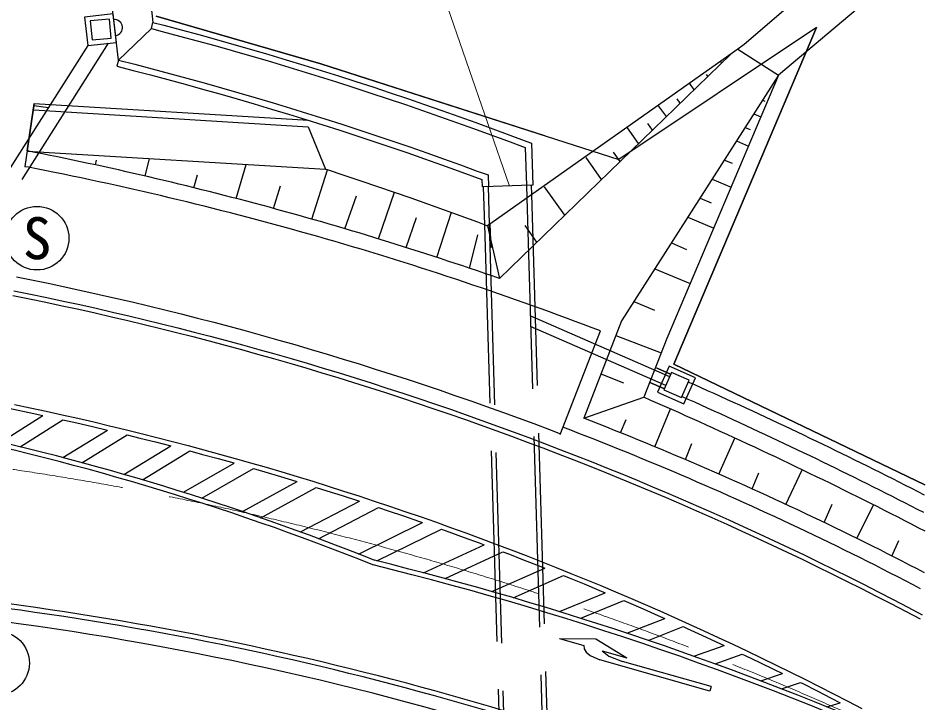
# Model space of a CAD drawing. Units: millimetres, scale not verified. Extents: x 40000 to 680000, y 20000 to 380000.
# Drawn here: x 167850 to 196193, y 287416 to 308954 of the extents above; entities that cross this region are included whole.
import ezdxf
from ezdxf.enums import TextEntityAlignment as Align

# ---------------------------------------------------------------- set-up
doc = ezdxf.new("R2010")
doc.units = ezdxf.units.MM
doc.header["$LTSCALE"] = 1000
doc.linetypes.add('CHAIN', pattern=[18.5, 12, -1.5, 3.5, -1.5])
doc.linetypes.add('DASHED', pattern=[7.5, 6, -1.5])
for name, color, linetype, lineweight in [('M-BGD', 7, 'Continuous', 25), ('M-BGD-EXST', 7, 'Continuous', 25), ('M-BMK', 2, 'CHAIN', 13), ('M-BMK-OTRS', 5, 'Continuous', 25), ('M-BMK-ROW', 30, 'Continuous', 25), ('M-STR-HTXT', 7, 'Continuous', 13), ('M-STR-STRC', 7, 'Continuous', 25)]:
    doc.layers.add(name, color=color, linetype=linetype, lineweight=lineweight)
doc.styles.add('ＭＳ ゴシック', font='')
doc.styles.get('ＭＳ ゴシック').set_extended_font_data('MS Gothic')

msp = doc.modelspace()

# ---------------------------------------------------------------- linework, layer by layer
at = {"layer": 'M-BGD'}
for p, q in [((171003, 307631), (167869, 335034)), ((169129, 334896), (172091, 308815)), ((195503, 310327), (191752, 307153)), ((172041, 308621), (172091, 308815)), ((172041, 308621), (171003, 307631)), ((190470, 307973), (182601, 302424)), ((190238, 307810), (182978, 300762)), ((171003, 307631), (170954, 307437)), ((189965, 307545), (189935, 307586)), ((191752, 307153), (186811, 299432)), ((191752, 307153), (188236, 298879)), ((189529, 307122), (189488, 307180)), ((189094, 306699), (188958, 306890)), ((188658, 306276), (188564, 306409)), ((168355, 306262), (168064, 304281)), ((168137, 304776), (168355, 306262)), ((168346, 306205), (168806, 306143)), ((168355, 306262), (176975, 305737)), ((188223, 305853), (187980, 306194)), ((191250, 306369), (191321, 306338)), ((168343, 306062), (176963, 305537)), ((190977, 305942), (191197, 305848)), ((176963, 305537), (177516, 304201)), ((187787, 305431), (187639, 305638)), ((187352, 305008), (187003, 305498)), ((190703, 305515), (190852, 305451)), ((183987, 305018), (184026, 303696)), ((190430, 305087), (190806, 304928)), ((168136, 304772), (177516, 304201)), ((183791, 304879), (183826, 303690)), ((186771, 304444), (186561, 304739)), ((170279, 304335), (170317, 304486)), ((171841, 303985), (171979, 304538)), ((186190, 303880), (185700, 304570)), ((190047, 304489), (190290, 304386)), ((174701, 303280), (175021, 304353)), ((177078, 302631), (177575, 304182)), ((173379, 303616), (173488, 304028)), ((182428, 303877), (182435, 303649)), ((182620, 304018), (182631, 303655)), ((189665, 303891), (190258, 303639)), ((175875, 302967), (176103, 303678)), ((182631, 303655), (182435, 303649)), ((183976, 303695), (182481, 303650)), ((182516, 302456), (182481, 303650)), ((182666, 302470), (182631, 303655)), ((184026, 303696), (183826, 303690)), ((183826, 303690), (183838, 303296)), ((183976, 303695), (183985, 303400)), ((185029, 302753), (184396, 303641)), ((178122, 302327), (178488, 303366)), ((179173, 302010), (179684, 303477)), ((189282, 303293), (189633, 303144)), ((181006, 301428), (181468, 302844)), ((180045, 301737), (180369, 302683)), ((182601, 302424), (182978, 300762)), ((182678, 302479), (182710, 301730)), ((184158, 301907), (183788, 302426)), ((184158, 301907), (183788, 302426)), ((188899, 302695), (189711, 302351)), ((182042, 301083), (182304, 302133)), ((188380, 301884), (188860, 301680)), ((187861, 301072), (188968, 300602)), ((187201, 300041), (187848, 299766)), ((186811, 299432), (185625, 296370)), ((186634, 298974), (188059, 298422)), ((188236, 298879), (187519, 297027)), ((186164, 297762), (186877, 297486)), ((185625, 296371), (187519, 297027)), ((187860, 295473), (188349, 296663)), ((186777, 295915), (186965, 296334)), ((189876, 294612), (190375, 295747)), ((188826, 295067), (189027, 295570)), ((190923, 294145), (191125, 294655)), ((191980, 293661), (192492, 294749)), ((193179, 293093), (193430, 293665)), ((194205, 292593), (194737, 293644)), ((195314, 292036), (195526, 292528))]:
    msp.add_line(p, q, dxfattribs=at)
at = {"layer": 'M-BGD', "linetype": 'DASHED'}
for p, q in [((159393, 291252), (170049, 308087)), ((159953, 291201), (170688, 308161)), ((190470, 307973), (191752, 307153)), ((190470, 307973), (191752, 307153)), ((183838, 303296), (184485, 281360)), ((183985, 303400), (184637, 281304)), ((183124, 281849), (182516, 302456)), ((183276, 281796), (182666, 302470)), ((188329, 297673), (183947, 299589)), ((188208, 297399), (183957, 299258)), ((184882, 295853), (186152, 299115))]:
    msp.add_line(p, q, dxfattribs=at)
at = {"layer": 'M-BGD'}
for points in [[(195728, 314129), (196151, 312991), (196139, 312980), (195082, 312005), (194019, 311005), (190671, 308125), (190470, 307973)], [(172091, 308815), (172427, 308727), (172980, 308580), (173533, 308431), (174084, 308278), (174634, 308123), (175184, 307965), (175732, 307805), (176280, 307641), (176827, 307475), (177372, 307307), (177917, 307135), (178460, 306961), (179003, 306785), (179545, 306605), (180085, 306423), (180625, 306238), (181163, 306051), (181700, 305861), (182236, 305668), (182772, 305473), (183306, 305275), (183838, 305075), (183982, 305020)], [(172041, 308621), (172376, 308534), (172929, 308387), (173480, 308238), (174030, 308086), (174580, 307931), (175128, 307773), (175676, 307613), (176222, 307450), (176768, 307284), (177313, 307116), (177856, 306945), (178399, 306771), (178941, 306595), (179481, 306416), (180021, 306234), (180559, 306049), (181097, 305862), (181633, 305673), (182168, 305480), (182703, 305285), (183236, 305088), (183791, 304879)], [(171003, 307631), (171520, 307500), (172067, 307357), (172613, 307212), (173159, 307064), (173703, 306914), (174247, 306760), (174789, 306605), (175331, 306446), (175872, 306285), (176412, 306121), (176950, 305954), (177488, 305785), (178025, 305613), (178561, 305439), (179096, 305261), (179630, 305082), (180162, 304899), (180694, 304714), (181225, 304526), (181754, 304336), (182282, 304143), (182620, 304018)], [(170954, 307437), (171470, 307306), (172016, 307164), (172561, 307019), (173106, 306871), (173649, 306721), (174192, 306568), (174733, 306412), (175274, 306254), (175814, 306093), (176353, 305930), (176891, 305763), (177428, 305594), (177964, 305423), (178498, 305249), (179032, 305072), (179565, 304892), (180097, 304710), (180628, 304525), (181157, 304338), (181686, 304148), (182428, 303877)], [(182978, 300762), (182747, 300842), (182517, 300922), (182285, 301001), (182054, 301079), (181823, 301157), (181591, 301235), (181359, 301312), (181127, 301388), (180895, 301464), (180663, 301540), (180430, 301615), (180198, 301689), (179965, 301763), (179732, 301836), (179499, 301909), (179266, 301981), (179032, 302053), (178798, 302124), (178565, 302195), (178331, 302265), (178097, 302335), (177862, 302404), (177628, 302472), (177393, 302540), (177158, 302608), (176924, 302675), (176689, 302741), (176453, 302807), (176218, 302872), (175983, 302937), (175747, 303002), (175511, 303065), (175275, 303129), (175039, 303191), (174803, 303254), (174567, 303315), (174330, 303376), (174094, 303437), (173857, 303497), (173620, 303556), (173383, 303615), (173146, 303674), (172908, 303732), (172671, 303789), (172433, 303846), (172196, 303902), (171958, 303958), (171720, 304013), (171482, 304068), (171244, 304122), (171006, 304176), (170767, 304229), (170529, 304281), (170290, 304333), (170051, 304384), (169812, 304435), (169573, 304486), (169334, 304536), (169095, 304585), (168856, 304634), (168616, 304682), (168377, 304729), (168137, 304776)], [(186152, 299115), (185887, 299216), (185621, 299316), (185355, 299416), (185089, 299515), (184823, 299614), (184556, 299711), (184290, 299808), (184022, 299904), (183755, 300000), (183487, 300095), (183220, 300189), (182952, 300282), (182683, 300375), (182415, 300467), (182146, 300558), (181877, 300649), (181607, 300739), (181338, 300828), (181068, 300917), (180798, 301004), (180528, 301091), (180258, 301178), (179987, 301263), (179716, 301348), (179445, 301433), (179173, 301516), (178902, 301599), (178630, 301681), (178358, 301762), (178086, 301843), (177813, 301923), (177541, 302002), (177268, 302081), (176995, 302158), (176722, 302235), (176448, 302312), (176175, 302387), (175901, 302462), (175627, 302536), (175353, 302610), (175078, 302683), (174803, 302755), (174529, 302826), (174254, 302896), (173978, 302966), (173703, 303035), (173428, 303104), (173152, 303171), (172876, 303238), (172600, 303305), (172324, 303370), (172047, 303435), (171771, 303499), (171494, 303562), (171217, 303625), (170940, 303687), (170663, 303748), (170385, 303808), (170108, 303868), (169830, 303927), (169552, 303985), (169274, 304042), (168996, 304099), (168894, 304119), (168792, 304140), (168690, 304160), (168587, 304180), (168485, 304200), (168383, 304220), (168281, 304240), (168179, 304259), (168077, 304279), (168064, 304281)], [(177516, 304201), (177564, 304186), (178093, 304013), (178620, 303839), (179147, 303661), (179673, 303481), (180197, 303299), (180721, 303114), (181243, 302926), (181765, 302736), (182285, 302543), (182601, 302424)], [(167806, 300815), (168326, 300710), (168846, 300603), (169365, 300493), (169883, 300380), (170400, 300265), (170917, 300147), (171433, 300026), (171949, 299904), (172463, 299778), (172977, 299650), (173490, 299519), (174002, 299386), (174513, 299251), (175024, 299113), (175534, 298972), (176042, 298829), (176550, 298683), (177058, 298535), (177564, 298384), (178069, 298231), (178573, 298075), (179077, 297917), (179579, 297756), (180081, 297593), (180581, 297428), (181081, 297260), (181580, 297089), (182077, 296916), (182574, 296741), (183069, 296563), (183564, 296383), (184057, 296200), (184550, 296015), (184899, 295882)], [(188363, 297750), (188356, 297753), (188349, 297756), (188342, 297759), (188335, 297762), (188327, 297765), (188320, 297768), (188313, 297771), (188306, 297774), (188299, 297778), (188292, 297781), (188285, 297784), (188278, 297787), (188271, 297790), (188264, 297793), (188257, 297796), (188250, 297799), (188243, 297802), (188236, 297805), (188229, 297809), (188222, 297812), (188214, 297815), (188207, 297818), (188200, 297821), (188193, 297824), (188186, 297827), (188179, 297830), (188172, 297833), (188165, 297836), (188158, 297839), (188151, 297843), (188144, 297846), (188137, 297849), (188130, 297852), (188123, 297855), (188116, 297858), (188108, 297861), (188101, 297864), (188094, 297867), (188087, 297870), (188080, 297873), (188073, 297877), (188066, 297880), (188059, 297883), (188052, 297886), (188045, 297889), (188038, 297892), (188031, 297895), (188024, 297898), (188017, 297901), (188009, 297904), (188002, 297907), (187995, 297910), (187988, 297914), (187981, 297917), (187974, 297920), (187967, 297923), (187960, 297926), (187953, 297929), (187946, 297932), (187939, 297935), (187932, 297938), (187925, 297941), (187918, 297944)], [(188161, 297292), (188154, 297295), (188147, 297298), (188140, 297302), (188133, 297305), (188126, 297308), (188119, 297311), (188112, 297314), (188105, 297317), (188098, 297320), (188091, 297323), (188084, 297326), (188076, 297329), (188069, 297332), (188062, 297335), (188055, 297339), (188048, 297342), (188041, 297345), (188034, 297348), (188027, 297351), (188020, 297354), (188013, 297357), (188006, 297360), (187999, 297363), (187992, 297366), (187985, 297369), (187978, 297372), (187971, 297375), (187964, 297378), (187957, 297382), (187950, 297385), (187943, 297388), (187936, 297391), (187929, 297394), (187922, 297397), (187915, 297400), (187908, 297403), (187901, 297406), (187894, 297409), (187887, 297412), (187880, 297415), (187873, 297418), (187866, 297421), (187859, 297425), (187852, 297428), (187845, 297431), (187838, 297434), (187831, 297437), (187824, 297440), (187816, 297443), (187809, 297446), (187802, 297449), (187795, 297452), (187788, 297455), (187781, 297458), (187774, 297461), (187767, 297464), (187760, 297467), (187753, 297471), (187746, 297474), (187739, 297477), (187732, 297480), (187725, 297483), (187718, 297486)], [(196331, 293955), (196133, 294056), (195935, 294157), (195737, 294258), (195539, 294359), (195340, 294459), (195142, 294560), (194943, 294659), (194744, 294759), (194545, 294858), (194346, 294957), (194146, 295055), (193947, 295153), (193747, 295251), (193547, 295349), (193347, 295446), (193147, 295543), (192947, 295640), (192746, 295736), (192546, 295832), (192345, 295928), (192144, 296023), (191943, 296119), (191742, 296213), (191540, 296308), (191339, 296402), (191137, 296496), (190936, 296589), (190734, 296683), (190532, 296776), (190329, 296868), (190127, 296961), (189925, 297053), (189722, 297144), (189519, 297236), (189316, 297327), (189113, 297418), (188910, 297508)], [(196314, 293401), (196116, 293503), (195919, 293604), (195721, 293705), (195523, 293806), (195325, 293907), (195127, 294007), (194929, 294107), (194730, 294206), (194532, 294306), (194333, 294405), (194134, 294503), (193935, 294602), (193736, 294700), (193537, 294798), (193337, 294895), (193137, 294992), (192938, 295089), (192738, 295185), (192538, 295282), (192337, 295378), (192137, 295473), (191936, 295568), (191736, 295663), (191535, 295758), (191334, 295852), (191133, 295946), (190931, 296040), (190730, 296134), (190529, 296227), (190327, 296320), (190125, 296412), (189923, 296504), (189721, 296596), (189519, 296688), (189316, 296779), (189114, 296870), (188911, 296960), (188708, 297051)], [(196353, 292818), (196141, 292928), (195928, 293037), (195716, 293146), (195504, 293255), (195291, 293363), (195078, 293471), (194865, 293579), (194652, 293686), (194438, 293793), (194225, 293900), (194011, 294006), (193797, 294112), (193583, 294218), (193369, 294323), (193154, 294428), (192940, 294532), (192725, 294637), (192510, 294740), (192295, 294844), (192079, 294947), (191864, 295049), (191648, 295152), (191432, 295254), (191216, 295355), (191000, 295457), (190784, 295558), (190567, 295658), (190350, 295758), (190134, 295858), (189917, 295957), (189699, 296057), (189482, 296155), (189265, 296254), (189047, 296352), (188829, 296449), (188611, 296547), (188393, 296643), (188174, 296740), (187956, 296836), (187737, 296932), (187519, 297027)], [(196333, 291511), (196102, 291631), (195869, 291752), (195637, 291871), (195404, 291990), (195171, 292109), (194938, 292227), (194704, 292344), (194470, 292461), (194236, 292577), (194002, 292693), (193767, 292808), (193532, 292923), (193296, 293036), (193061, 293150), (192825, 293263), (192589, 293375), (192352, 293486), (192115, 293597), (191878, 293708), (191641, 293818), (191404, 293927), (191166, 294035), (190928, 294143), (190689, 294251), (190451, 294358), (190212, 294464), (189973, 294570), (189733, 294675), (189494, 294779), (189254, 294883), (189014, 294987), (188773, 295089), (188532, 295192), (188292, 295293), (188050, 295394), (187809, 295494), (187567, 295594), (187325, 295693), (187083, 295792), (186841, 295890), (186598, 295987), (186355, 296084), (186112, 296180), (185869, 296276), (185625, 296371)], [(196211, 291010), (195974, 291134), (195736, 291258), (195497, 291381), (195259, 291503), (195020, 291625), (194780, 291746), (194541, 291867), (194301, 291987), (194061, 292106), (193820, 292225), (193579, 292343), (193338, 292461), (193097, 292578), (192855, 292694), (192613, 292810), (192371, 292925), (192128, 293039), (191885, 293153), (191642, 293266), (191398, 293379), (191155, 293491), (190911, 293602), (190666, 293713), (190422, 293823), (190177, 293933), (189932, 294041), (189686, 294150), (189440, 294257), (189194, 294364), (188948, 294471), (188702, 294576), (188455, 294681), (188208, 294786), (187960, 294890), (187713, 294993), (187465, 295095), (187217, 295197), (186969, 295299), (186720, 295399), (186471, 295499), (186222, 295599), (185972, 295698), (185723, 295796), (185473, 295893), (185223, 295990), (184972, 296086)]]:
    msp.add_lwpolyline(points, dxfattribs=at)
for points in [[(170837, 309082), (169943, 308981), (170045, 308086), (170939, 308188)], [(170719, 308921), (170121, 308864), (170178, 308267), (170775, 308323)], [(189134, 297644), (188313, 298007), (187950, 297186), (188771, 296823)], [(188937, 297568), (188389, 297810), (188148, 297262), (188695, 297021)]]:
    msp.add_lwpolyline(points, close=True, dxfattribs=at)
for centre, radius, start, end in [((170886, 308653), 250, 276.5245, 96.5245), ((154171, 190927), 99925, 65.19069, 86.04126)]:
    msp.add_arc(centre, radius, start, end, dxfattribs=at)
at = {"layer": 'M-BGD-EXST'}
for centre in [(168447, 302031), (167207, 288670)]:
    msp.add_circle(centre, 1000, dxfattribs=at)
at = {"layer": 'M-BMK'}
msp.add_arc((153011, 195844), 100000, 61.22283, 85.14377, dxfattribs=at)
at = {"layer": 'M-BMK-OTRS'}
for p, q in [((172186, 309016), (177369, 307518)), ((192938, 308655), (186729, 304506)), ((192938, 308655), (188456, 298073)), ((177369, 307518), (186729, 304506)), ((188456, 298073), (196350, 294275))]:
    msp.add_line(p, q, dxfattribs=at)
at = {"layer": 'M-BMK-ROW'}
for p, q in [((177369, 307518), (172186, 309016)), ((188456, 298073), (192938, 308655)), ((184404, 305254), (177369, 307518)), ((196350, 294275), (188456, 298073))]:
    msp.add_line(p, q, dxfattribs=at)
at = {"layer": 'M-STR-HTXT'}
msp.add_line((183294, 303670), (170109, 341908), dxfattribs=at)
at = {"layer": 'M-STR-STRC'}
for p, q in [((167309, 295615), (168631, 296459)), ((167917, 295470), (169253, 296322)), ((169254, 295131), (170663, 295996)), ((169855, 294972), (171279, 295846)), ((171171, 294605), (172647, 295501)), ((171757, 294434), (173252, 295341)), ((173047, 294041), (174642, 294959)), ((173628, 293856), (175245, 294787)), ((174899, 293436), (176619, 294380)), ((175475, 293239), (177218, 294195)), ((176723, 292793), (178585, 293760)), ((177293, 292582), (179181, 293562)), ((178553, 292099), (180561, 293091)), ((179130, 291882), (181154, 292881)), ((180593, 291509), (182493, 292393)), ((181272, 291328), (183083, 292171)), ((182735, 290922), (184406, 291658)), ((183409, 290727), (184991, 291424)), ((184862, 290290), (186302, 290884)), ((185533, 290080), (186884, 290638)), ((186985, 289609), (188178, 290074)), ((187650, 289385), (188755, 289816)), ((184863, 289441), (185633, 289223)), ((184863, 289441), (186003, 289430)), ((186003, 289430), (186980, 288841)), ((185633, 289223), (185638, 289120)), ((185638, 289120), (185706, 289010)), ((189091, 288884), (190035, 289227)), ((185706, 289010), (185829, 288905)), ((185829, 288905), (186128, 288771)), ((186210, 289059), (186980, 288841)), ((186210, 289059), (186412, 288884)), ((186412, 288884), (186843, 288724)), ((189753, 288645), (190608, 288956)), ((189592, 287788), (186128, 288771)), ((189633, 287933), (186843, 288724)), ((191188, 288111), (191872, 288343)), ((191844, 287859), (192439, 288061)), ((189633, 287933), (189592, 287788)), ((193268, 287293), (193687, 287425))]:
    msp.add_line(p, q, dxfattribs=at)
for points in [[(167691, 300231), (168208, 300126), (168725, 300018), (169241, 299908), (169756, 299795), (170271, 299680), (170785, 299562), (171298, 299442), (171810, 299319), (172322, 299194), (172833, 299066), (173343, 298935), (173852, 298802), (174361, 298667), (174868, 298529), (175375, 298389), (175881, 298246), (176386, 298100), (176890, 297952), (177393, 297802), (177896, 297649), (178397, 297493), (178897, 297336), (179397, 297175), (179896, 297012), (180393, 296847), (180890, 296679), (181386, 296509), (181880, 296337), (182374, 296162), (182867, 295984), (183358, 295805), (183849, 295622), (184338, 295438), (184827, 295251), (185314, 295061), (185800, 294869), (186285, 294675), (186769, 294479), (187252, 294280), (187734, 294078), (188215, 293875), (188694, 293669), (189172, 293460), (189649, 293250), (190125, 293036), (190600, 292821), (191073, 292603), (191545, 292383), (192016, 292161), (192486, 291937), (192954, 291710), (193422, 291481), (193887, 291249), (194352, 291016), (194815, 290780), (195277, 290541), (195738, 290301), (196197, 290058)], [(167720, 300378), (168239, 300273), (168756, 300165), (169273, 300055), (169789, 299942), (170304, 299826), (170819, 299708), (171333, 299588), (171846, 299465), (172358, 299339), (172870, 299211), (173380, 299081), (173890, 298948), (174400, 298812), (174908, 298674), (175415, 298533), (175922, 298390), (176428, 298244), (176933, 298096), (177437, 297945), (177940, 297792), (178442, 297637), (178943, 297478), (179443, 297318), (179943, 297155), (180441, 296989), (180938, 296821), (181435, 296651), (181930, 296478), (182424, 296303), (182918, 296125), (183410, 295945), (183901, 295763), (184392, 295578), (184881, 295391), (185369, 295201), (185856, 295009), (186341, 294814), (186826, 294617), (187310, 294418), (187792, 294217), (188273, 294013), (188754, 293806), (189232, 293598), (189710, 293387), (190187, 293173), (190662, 292958), (191136, 292740), (191609, 292519), (192081, 292297), (192551, 292072), (193020, 291845), (193488, 291615), (193954, 291383), (194420, 291149), (194884, 290913), (195346, 290675), (195807, 290434), (196267, 290191)], [(167204, 296759), (167704, 296656), (168204, 296551), (168631, 296459)], [(167735, 296803), (168235, 296698), (168734, 296590), (169233, 296480), (169731, 296368), (170229, 296253), (170725, 296135), (171221, 296015), (171716, 295893), (172211, 295768), (172704, 295641), (173197, 295511), (173689, 295379), (174180, 295244), (174670, 295107), (175160, 294968), (175649, 294826), (176136, 294682), (176623, 294535), (177109, 294386), (177595, 294235), (178079, 294081), (178562, 293925), (179045, 293766), (179526, 293605), (180007, 293442), (180486, 293276), (180965, 293108), (181442, 292938), (181919, 292765), (182394, 292590), (182869, 292413), (183342, 292233), (183815, 292051), (184286, 291867), (184756, 291680), (185226, 291491), (185694, 291300), (186161, 291106), (186627, 290910), (187092, 290712), (187555, 290512), (188018, 290309), (188479, 290105), (188939, 289897), (189398, 289688), (189856, 289476), (190313, 289263), (190768, 289046), (191222, 288828), (191675, 288608), (192127, 288385), (192577, 288160), (193026, 287933), (193474, 287704), (193921, 287472), (194366, 287239)], [(169253, 296322), (169698, 296221), (170194, 296107), (170663, 295996)], [(171279, 295846), (171680, 295747), (172173, 295623), (172647, 295501)], [(173252, 295341), (173650, 295234), (174140, 295100), (174630, 294963), (174642, 294959)], [(175245, 294787), (175606, 294682), (176094, 294538), (176580, 294392), (176619, 294380)], [(177218, 294195), (177550, 294092), (178033, 293938), (178516, 293782), (178585, 293760)], [(179181, 293562), (179478, 293463), (179958, 293300), (180437, 293135), (180561, 293091)], [(181154, 292881), (181391, 292797), (181867, 292624), (182342, 292449), (182493, 292393)], [(183083, 292171), (183289, 292093), (183760, 291911), (184231, 291727), (184406, 291658)], [(184991, 291424), (185169, 291352), (185637, 291161), (186103, 290968), (186302, 290884)], [(186884, 290638), (187032, 290575), (187495, 290374), (187957, 290172), (188178, 290074)], [(188755, 289816), (188877, 289761), (189336, 289552), (189793, 289340), (190035, 289227)], [(190608, 288956), (190703, 288911), (191157, 288693), (191609, 288473), (191872, 288343)], [(192439, 288061), (192510, 288026), (192958, 287799), (193405, 287570), (193687, 287425)]]:
    msp.add_lwpolyline(points, dxfattribs=at)
for centre, radius, start, end in [((148286, 215047), 82634, 68.17868, 89.12492), ((148286, 215047), 82784, 68.17868, 87.60978), ((154172, 190921), 103850, 65.06567, 76.16204), ((154172, 190921), 104000, 66.30226, 76.16009), ((154171, 190927), 100500, 69.32087, 86.04126), ((154171, 190927), 100350, 69.32402, 86.04126)]:
    msp.add_arc(centre, radius, start, end, dxfattribs=at)

# ---------------------------------------------------------------- texts
at = {"layer": 'M-BGD-EXST', "style": 'ＭＳ ゴシック'}
msp.add_text('S', height=1320, dxfattribs=at).set_placement((168447, 302031), align=Align.MIDDLE_CENTER)

doc.saveas('drawing.dxf')
